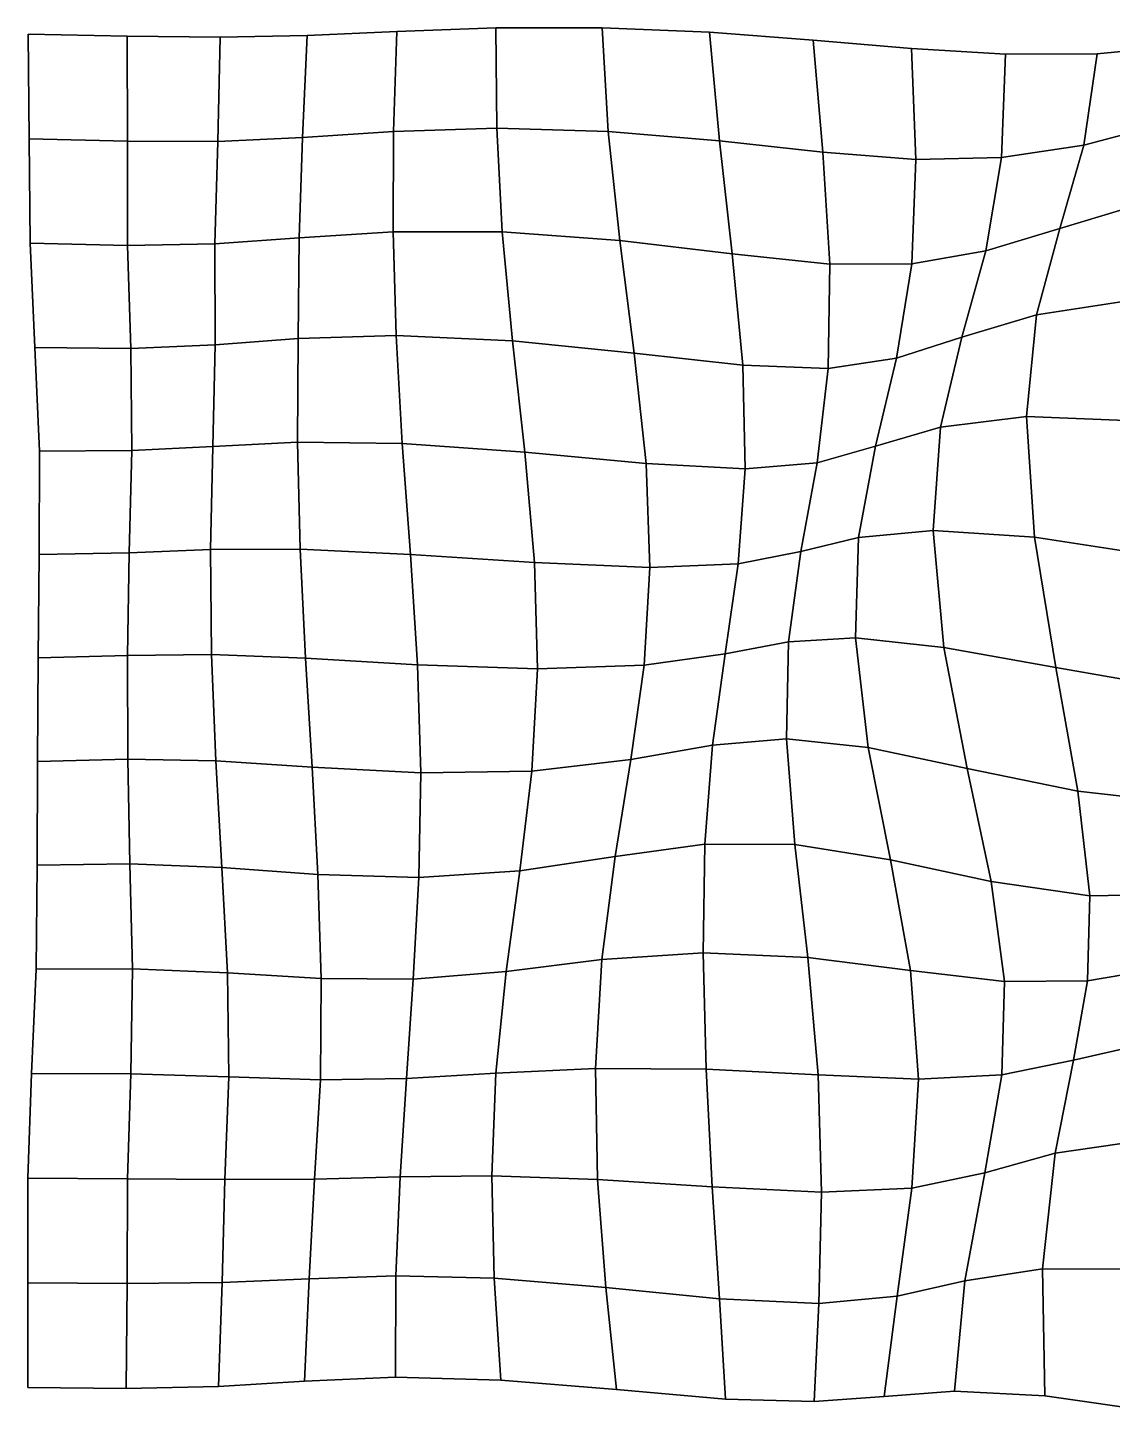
# Model space of a CAD drawing. Extents: x -160 to 227, y -137 to 133.
# Drawn here: x -160 to 36.4, y -130.7 to 120 of the extents above; entities that cross this region are included whole.
import ezdxf

# ---------------------------------------------------------------- set-up
doc = ezdxf.new("R2010")
doc.units = 0

msp = doc.modelspace()

# ---------------------------------------------------------------- linework, layer by layer
for points in [[(-159.768311, 99.90239, -1.334133), (-141.922684, 99.472153, -1.274683), (-142.030273, 118.506447, -1.326838), (-159.920563, 118.830193, -1.341558)], [(-159.768311, 99.90239, -1.334133), (-159.920563, 118.830193, -1.341558), (-142.030273, 118.506447, -1.326838), (-141.922684, 99.472153, -1.274683)], [(-141.922684, 99.472153, -1.274683), (-125.581535, 99.406418, -1.202821), (-125.175491, 118.273903, -1.287574), (-142.030273, 118.506447, -1.326838)], [(-141.922684, 99.472153, -1.274683), (-142.030273, 118.506447, -1.326838), (-125.175491, 118.273903, -1.287574), (-125.581535, 99.406418, -1.202821)], [(-125.581535, 99.406418, -1.202821), (-110.236069, 100.121735, -1.203302), (-109.403183, 118.580223, -1.269028), (-125.175491, 118.273903, -1.287574)], [(-125.581535, 99.406418, -1.202821), (-125.175491, 118.273903, -1.287574), (-109.403183, 118.580223, -1.269028), (-110.236069, 100.121735, -1.203302)], [(-110.236069, 100.121735, -1.203302), (-93.761566, 101.229286, -1.20524), (-93.167404, 119.342567, -1.205972), (-109.403183, 118.580223, -1.269028)], [(-110.236069, 100.121735, -1.203302), (-109.403183, 118.580223, -1.269028), (-93.167404, 119.342567, -1.205972), (-93.761566, 101.229286, -1.20524)], [(-93.761566, 101.229286, -1.20524), (-75.047897, 101.824593, -1.115384), (-75.203651, 120.007721, -1.022334), (-93.167404, 119.342567, -1.205972)], [(-93.761566, 101.229286, -1.20524), (-93.167404, 119.342567, -1.205972), (-75.203651, 120.007721, -1.022334), (-75.047897, 101.824593, -1.115384)], [(-75.047897, 101.824593, -1.115384), (-54.849899, 101.226746, -1.022789), (-55.980949, 120.013306, -0.807978), (-75.203651, 120.007721, -1.022334)], [(-75.047897, 101.824593, -1.115384), (-75.203651, 120.007721, -1.022334), (-55.980949, 120.013306, -0.807978), (-54.849899, 101.226746, -1.022789)], [(-54.849899, 101.226746, -1.022789), (-34.715576, 99.507713, -1.16793), (-36.521431, 119.175766, -0.815979), (-55.980949, 120.013306, -0.807978)], [(-54.849899, 101.226746, -1.022789), (-55.980949, 120.013306, -0.807978), (-36.521431, 119.175766, -0.815979), (-34.715576, 99.507713, -1.16793)], [(-34.715576, 99.507713, -1.16793), (-16.019905, 97.462959, -1.669501), (-17.739382, 117.745064, -1.228432), (-36.521431, 119.175766, -0.815979)], [(-34.715576, 99.507713, -1.16793), (-36.521431, 119.175766, -0.815979), (-17.739382, 117.745064, -1.228432), (-16.019905, 97.462959, -1.669501)], [(-16.019905, 97.462959, -1.669501), (0.854817, 96.167213, -2.32705), (0.042364, 116.227112, -1.936685), (-17.739382, 117.745064, -1.228432)], [(-16.019905, 97.462959, -1.669501), (-17.739382, 117.745064, -1.228432), (0.042364, 116.227112, -1.936685), (0.854817, 96.167213, -2.32705)], [(0.854817, 96.167213, -2.32705), (16.392061, 96.480682, -2.748104), (17.085659, 115.210808, -2.577905), (0.042364, 116.227112, -1.936685)], [(0.854817, 96.167213, -2.32705), (0.042364, 116.227112, -1.936685), (17.085659, 115.210808, -2.577905), (16.392061, 96.480682, -2.748104)], [(31.287018, 98.739143, -2.688573), (46.079754, 102.652824, -2.270343), (50.023449, 116.870583, -2.502774), (33.72036, 115.274559, -2.800153)], [(31.287018, 98.739143, -2.688573), (33.72036, 115.274559, -2.800153), (50.023449, 116.870583, -2.502774), (46.079754, 102.652824, -2.270343)], [(16.392061, 96.480682, -2.748104), (31.287018, 98.739143, -2.688573), (33.72036, 115.274559, -2.800153), (17.085659, 115.210808, -2.577905)], [(16.392061, 96.480682, -2.748104), (17.085659, 115.210808, -2.577905), (33.72036, 115.274559, -2.800153), (31.287018, 98.739143, -2.688573)], [(-110.87719, 81.975403, -1.190234), (-93.847183, 83.054573, -1.322868), (-93.761566, 101.229286, -1.20524), (-110.236069, 100.121735, -1.203302)], [(-110.87719, 81.975403, -1.190234), (-110.236069, 100.121735, -1.203302), (-93.761566, 101.229286, -1.20524), (-93.847183, 83.054573, -1.322868)], [(-93.847183, 83.054573, -1.322868), (-74.079643, 83.023277, -1.34954), (-75.047897, 101.824593, -1.115384), (-93.761566, 101.229286, -1.20524)], [(-93.847183, 83.054573, -1.322868), (-93.761566, 101.229286, -1.20524), (-75.047897, 101.824593, -1.115384), (-74.079643, 83.023277, -1.34954)], [(-74.079643, 83.023277, -1.34954), (-52.765381, 81.457611, -1.304199), (-54.849899, 101.226746, -1.022789), (-75.047897, 101.824593, -1.115384)], [(-74.079643, 83.023277, -1.34954), (-75.047897, 101.824593, -1.115384), (-54.849899, 101.226746, -1.022789), (-52.765381, 81.457611, -1.304199)], [(-52.765381, 81.457611, -1.304199), (-32.385799, 79.04921, -1.403138), (-34.715576, 99.507713, -1.16793), (-54.849899, 101.226746, -1.022789)], [(-52.765381, 81.457611, -1.304199), (-54.849899, 101.226746, -1.022789), (-34.715576, 99.507713, -1.16793), (-32.385799, 79.04921, -1.403138)], [(26.95998, 83.660721, -2.154732), (41.556717, 88.081772, -1.89178), (46.079754, 102.652824, -2.270343), (31.287018, 98.739143, -2.688573)], [(26.95998, 83.660721, -2.154732), (31.287018, 98.739143, -2.688573), (46.079754, 102.652824, -2.270343), (41.556717, 88.081772, -1.89178)], [(-159.589035, 80.980446, -1.319325), (-141.956955, 80.598091, -1.204953), (-141.922684, 99.472153, -1.274683), (-159.768311, 99.90239, -1.334133)], [(-159.589035, 80.980446, -1.319325), (-159.768311, 99.90239, -1.334133), (-141.922684, 99.472153, -1.274683), (-141.956955, 80.598091, -1.204953)], [(-141.956955, 80.598091, -1.204953), (-126.142838, 80.885422, -1.117054), (-125.581535, 99.406418, -1.202821), (-141.922684, 99.472153, -1.274683)], [(-141.956955, 80.598091, -1.204953), (-141.922684, 99.472153, -1.274683), (-125.581535, 99.406418, -1.202821), (-126.142838, 80.885422, -1.117054)], [(-126.142838, 80.885422, -1.117054), (-110.87719, 81.975403, -1.190234), (-110.236069, 100.121735, -1.203302), (-125.581535, 99.406418, -1.202821)], [(-126.142838, 80.885422, -1.117054), (-125.581535, 99.406418, -1.202821), (-110.236069, 100.121735, -1.203302), (-110.87719, 81.975403, -1.190234)], [(-32.385799, 79.04921, -1.403138), (-14.747416, 77.217361, -1.757167), (-16.019905, 97.462959, -1.669501), (-34.715576, 99.507713, -1.16793)], [(-32.385799, 79.04921, -1.403138), (-34.715576, 99.507713, -1.16793), (-16.019905, 97.462959, -1.669501), (-14.747416, 77.217361, -1.757167)], [(13.512235, 79.601738, -2.345896), (26.95998, 83.660721, -2.154732), (31.287018, 98.739143, -2.688573), (16.392061, 96.480682, -2.748104)], [(13.512235, 79.601738, -2.345896), (16.392061, 96.480682, -2.748104), (31.287018, 98.739143, -2.688573), (26.95998, 83.660721, -2.154732)], [(-14.747416, 77.217361, -1.757167), (0.120241, 77.252922, -2.179104), (0.854817, 96.167213, -2.32705), (-16.019905, 97.462959, -1.669501)], [(-14.747416, 77.217361, -1.757167), (-16.019905, 97.462959, -1.669501), (0.854817, 96.167213, -2.32705), (0.120241, 77.252922, -2.179104)], [(0.120241, 77.252922, -2.179104), (13.512235, 79.601738, -2.345896), (16.392061, 96.480682, -2.748104), (0.854817, 96.167213, -2.32705)], [(0.120241, 77.252922, -2.179104), (0.854817, 96.167213, -2.32705), (16.392061, 96.480682, -2.748104), (13.512235, 79.601738, -2.345896)], [(22.736555, 68.039574, -1.723551), (39.179333, 70.530174, -2.001351), (41.556717, 88.081772, -1.89178), (26.95998, 83.660721, -2.154732)], [(22.736555, 68.039574, -1.723551), (26.95998, 83.660721, -2.154732), (41.556717, 88.081772, -1.89178), (39.179333, 70.530174, -2.001351)], [(-111.008331, 63.715321, -1.24115), (-93.301514, 64.265999, -1.553807), (-93.847183, 83.054573, -1.322868), (-110.87719, 81.975403, -1.190234)], [(-111.008331, 63.715321, -1.24115), (-110.87719, 81.975403, -1.190234), (-93.847183, 83.054573, -1.322868), (-93.301514, 64.265999, -1.553807)], [(-93.301514, 64.265999, -1.553807), (-72.223602, 63.332367, -1.674785), (-74.079643, 83.023277, -1.34954), (-93.847183, 83.054573, -1.322868)], [(-93.301514, 64.265999, -1.553807), (-93.847183, 83.054573, -1.322868), (-74.079643, 83.023277, -1.34954), (-72.223602, 63.332367, -1.674785)], [(-72.223602, 63.332367, -1.674785), (-50.153202, 61.102112, -1.538213), (-52.765381, 81.457611, -1.304199), (-74.079643, 83.023277, -1.34954)], [(-72.223602, 63.332367, -1.674785), (-74.079643, 83.023277, -1.34954), (-52.765381, 81.457611, -1.304199), (-50.153202, 61.102112, -1.538213)], [(9.166033, 63.980366, -1.668864), (22.736555, 68.039574, -1.723551), (26.95998, 83.660721, -2.154732), (13.512235, 79.601738, -2.345896)], [(9.166033, 63.980366, -1.668864), (13.512235, 79.601738, -2.345896), (26.95998, 83.660721, -2.154732), (22.736555, 68.039574, -1.723551)], [(-158.740646, 62.117188, -1.298386), (-141.336472, 61.944843, -1.123086), (-141.956955, 80.598091, -1.204953), (-159.589035, 80.980446, -1.319325)], [(-158.740646, 62.117188, -1.298386), (-159.589035, 80.980446, -1.319325), (-141.956955, 80.598091, -1.204953), (-141.336472, 61.944843, -1.123086)], [(-141.336472, 61.944843, -1.123086), (-126.054993, 62.579529, -1.041104), (-126.142838, 80.885422, -1.117054), (-141.956955, 80.598091, -1.204953)], [(-141.336472, 61.944843, -1.123086), (-141.956955, 80.598091, -1.204953), (-126.142838, 80.885422, -1.117054), (-126.054993, 62.579529, -1.041104)], [(-126.054993, 62.579529, -1.041104), (-111.008331, 63.715321, -1.24115), (-110.87719, 81.975403, -1.190234), (-126.142838, 80.885422, -1.117054)], [(-126.054993, 62.579529, -1.041104), (-126.142838, 80.885422, -1.117054), (-110.87719, 81.975403, -1.190234), (-111.008331, 63.715321, -1.24115)], [(-50.153202, 61.102112, -1.538213), (-30.506186, 58.896584, -1.369754), (-32.385799, 79.04921, -1.403138), (-52.765381, 81.457611, -1.304199)], [(-50.153202, 61.102112, -1.538213), (-52.765381, 81.457611, -1.304199), (-32.385799, 79.04921, -1.403138), (-30.506186, 58.896584, -1.369754)], [(-30.506186, 58.896584, -1.369754), (-14.994325, 58.325172, -1.386832), (-14.747416, 77.217361, -1.757167), (-32.385799, 79.04921, -1.403138)], [(-30.506186, 58.896584, -1.369754), (-32.385799, 79.04921, -1.403138), (-14.747416, 77.217361, -1.757167), (-14.994325, 58.325172, -1.386832)], [(-2.627373, 60.200977, -1.549433), (9.166033, 63.980366, -1.668864), (13.512235, 79.601738, -2.345896), (0.120241, 77.252922, -2.179104)], [(-2.627373, 60.200977, -1.549433), (0.120241, 77.252922, -2.179104), (13.512235, 79.601738, -2.345896), (9.166033, 63.980366, -1.668864)], [(-14.994325, 58.325172, -1.386832), (-2.627373, 60.200977, -1.549433), (0.120241, 77.252922, -2.179104), (-14.747416, 77.217361, -1.757167)], [(-14.994325, 58.325172, -1.386832), (-14.747416, 77.217361, -1.757167), (0.120241, 77.252922, -2.179104), (-2.627373, 60.200977, -1.549433)], [(20.885347, 49.61227, -1.741624), (40.394958, 48.825047, -2.895871), (39.179333, 70.530174, -2.001351), (22.736555, 68.039574, -1.723551)], [(20.885347, 49.61227, -1.741624), (22.736555, 68.039574, -1.723551), (39.179333, 70.530174, -2.001351), (40.394958, 48.825047, -2.895871)], [(5.329648, 47.666889, -1.010599), (20.885347, 49.61227, -1.741624), (22.736555, 68.039574, -1.723551), (9.166033, 63.980366, -1.668864)], [(5.329648, 47.666889, -1.010599), (9.166033, 63.980366, -1.668864), (22.736555, 68.039574, -1.723551), (20.885347, 49.61227, -1.741624)], [(-126.485649, 44.21085, -0.976231), (-111.123291, 44.958694, -1.346231), (-111.008331, 63.715321, -1.24115), (-126.054993, 62.579529, -1.041104)], [(-126.485649, 44.21085, -0.976231), (-126.054993, 62.579529, -1.041104), (-111.008331, 63.715321, -1.24115), (-111.123291, 44.958694, -1.346231)], [(-111.123291, 44.958694, -1.346231), (-92.195831, 44.70332, -1.87152), (-93.301514, 64.265999, -1.553807), (-111.008331, 63.715321, -1.24115)], [(-111.123291, 44.958694, -1.346231), (-111.008331, 63.715321, -1.24115), (-93.301514, 64.265999, -1.553807), (-92.195831, 44.70332, -1.87152)], [(-92.195831, 44.70332, -1.87152), (-69.986687, 43.141651, -2.047118), (-72.223602, 63.332367, -1.674785), (-93.301514, 64.265999, -1.553807)], [(-92.195831, 44.70332, -1.87152), (-93.301514, 64.265999, -1.553807), (-72.223602, 63.332367, -1.674785), (-69.986687, 43.141651, -2.047118)], [(-69.986687, 43.141651, -2.047118), (-48.0224, 41.11533, -1.67533), (-50.153202, 61.102112, -1.538213), (-72.223602, 63.332367, -1.674785)], [(-69.986687, 43.141651, -2.047118), (-72.223602, 63.332367, -1.674785), (-50.153202, 61.102112, -1.538213), (-48.0224, 41.11533, -1.67533)], [(-6.473071, 44.235001, -0.613519), (5.329648, 47.666889, -1.010599), (9.166033, 63.980366, -1.668864), (-2.627373, 60.200977, -1.549433)], [(-6.473071, 44.235001, -0.613519), (-2.627373, 60.200977, -1.549433), (9.166033, 63.980366, -1.668864), (5.329648, 47.666889, -1.010599)], [(-157.898529, 43.333767, -1.273239), (-141.15242, 43.442207, -1.033985), (-141.336472, 61.944843, -1.123086), (-158.740646, 62.117188, -1.298386)], [(-157.898529, 43.333767, -1.273239), (-158.740646, 62.117188, -1.298386), (-141.336472, 61.944843, -1.123086), (-141.15242, 43.442207, -1.033985)], [(-141.15242, 43.442207, -1.033985), (-126.485649, 44.21085, -0.976231), (-126.054993, 62.579529, -1.041104), (-141.336472, 61.944843, -1.123086)], [(-141.15242, 43.442207, -1.033985), (-141.336472, 61.944843, -1.123086), (-126.054993, 62.579529, -1.041104), (-126.485649, 44.21085, -0.976231)], [(-48.0224, 41.11533, -1.67533), (-30.06665, 40.120743, -1.044614), (-30.506186, 58.896584, -1.369754), (-50.153202, 61.102112, -1.538213)], [(-48.0224, 41.11533, -1.67533), (-50.153202, 61.102112, -1.538213), (-30.506186, 58.896584, -1.369754), (-30.06665, 40.120743, -1.044614)], [(-17.0298, 41.228313, -0.612457), (-6.473071, 44.235001, -0.613519), (-2.627373, 60.200977, -1.549433), (-14.994325, 58.325172, -1.386832)], [(-17.0298, 41.228313, -0.612457), (-14.994325, 58.325172, -1.386832), (-2.627373, 60.200977, -1.549433), (-6.473071, 44.235001, -0.613519)], [(-30.06665, 40.120743, -1.044614), (-17.0298, 41.228313, -0.612457), (-14.994325, 58.325172, -1.386832), (-30.506186, 58.896584, -1.369754)], [(-30.06665, 40.120743, -1.044614), (-30.506186, 58.896584, -1.369754), (-14.994325, 58.325172, -1.386832), (-17.0298, 41.228313, -0.612457)], [(-9.521752, 27.729183, 0.521303), (4.012967, 28.956661, -0.370361), (5.329648, 47.666889, -1.010599), (-6.473071, 44.235001, -0.613519)], [(-9.521752, 27.729183, 0.521303), (-6.473071, 44.235001, -0.613519), (5.329648, 47.666889, -1.010599), (4.012967, 28.956661, -0.370361)], [(4.012967, 28.956661, -0.370361), (22.374928, 27.768957, -2.048017), (20.885347, 49.61227, -1.741624), (5.329648, 47.666889, -1.010599)], [(4.012967, 28.956661, -0.370361), (5.329648, 47.666889, -1.010599), (20.885347, 49.61227, -1.741624), (22.374928, 27.768957, -2.048017)], [(22.374928, 27.768957, -2.048017), (44.310085, 24.377064, -4.255695), (40.394958, 48.825047, -2.895871), (20.885347, 49.61227, -1.741624)], [(22.374928, 27.768957, -2.048017), (20.885347, 49.61227, -1.741624), (40.394958, 48.825047, -2.895871), (44.310085, 24.377064, -4.255695)], [(-157.935303, 24.611191, -1.248043), (-141.625687, 24.946808, -0.943052), (-141.15242, 43.442207, -1.033985), (-157.898529, 43.333767, -1.273239)], [(-157.935303, 24.611191, -1.248043), (-157.898529, 43.333767, -1.273239), (-141.15242, 43.442207, -1.033985), (-141.625687, 24.946808, -0.943052)], [(-141.625687, 24.946808, -0.943052), (-126.894501, 25.542427, -0.913051), (-126.485649, 44.21085, -0.976231), (-141.15242, 43.442207, -1.033985)], [(-141.625687, 24.946808, -0.943052), (-141.15242, 43.442207, -1.033985), (-126.485649, 44.21085, -0.976231), (-126.894501, 25.542427, -0.913051)], [(-126.894501, 25.542427, -0.913051), (-110.691437, 25.60383, -1.472604), (-111.123291, 44.958694, -1.346231), (-126.485649, 44.21085, -0.976231)], [(-126.894501, 25.542427, -0.913051), (-126.485649, 44.21085, -0.976231), (-111.123291, 44.958694, -1.346231), (-110.691437, 25.60383, -1.472604)], [(-110.691437, 25.60383, -1.472604), (-90.706047, 24.659384, -2.234192), (-92.195831, 44.70332, -1.87152), (-111.123291, 44.958694, -1.346231)], [(-110.691437, 25.60383, -1.472604), (-111.123291, 44.958694, -1.346231), (-92.195831, 44.70332, -1.87152), (-90.706047, 24.659384, -2.234192)], [(-90.706047, 24.659384, -2.234192), (-68.215981, 23.160984, -2.450966), (-69.986687, 43.141651, -2.047118), (-92.195831, 44.70332, -1.87152)], [(-90.706047, 24.659384, -2.234192), (-92.195831, 44.70332, -1.87152), (-69.986687, 43.141651, -2.047118), (-68.215981, 23.160984, -2.450966)], [(-68.215981, 23.160984, -2.450966), (-47.315334, 22.265722, -1.760124), (-48.0224, 41.11533, -1.67533), (-69.986687, 43.141651, -2.047118)], [(-68.215981, 23.160984, -2.450966), (-69.986687, 43.141651, -2.047118), (-48.0224, 41.11533, -1.67533), (-47.315334, 22.265722, -1.760124)], [(-19.94952, 25.171986, 0.422698), (-9.521752, 27.729183, 0.521303), (-6.473071, 44.235001, -0.613519), (-17.0298, 41.228313, -0.612457)], [(-19.94952, 25.171986, 0.422698), (-17.0298, 41.228313, -0.612457), (-6.473071, 44.235001, -0.613519), (-9.521752, 27.729183, 0.521303)], [(-47.315334, 22.265722, -1.760124), (-31.333755, 22.950788, -0.539154), (-30.06665, 40.120743, -1.044614), (-48.0224, 41.11533, -1.67533)], [(-47.315334, 22.265722, -1.760124), (-48.0224, 41.11533, -1.67533), (-30.06665, 40.120743, -1.044614), (-31.333755, 22.950788, -0.539154)], [(-31.333755, 22.950788, -0.539154), (-19.94952, 25.171986, 0.422698), (-17.0298, 41.228313, -0.612457), (-30.06665, 40.120743, -1.044614)], [(-31.333755, 22.950788, -0.539154), (-30.06665, 40.120743, -1.044614), (-17.0298, 41.228313, -0.612457), (-19.94952, 25.171986, 0.422698)], [(-22.200993, 8.842682, 1.513991), (-10.088667, 9.518948, 1.835633), (-9.521752, 27.729183, 0.521303), (-19.94952, 25.171986, 0.422698)], [(-22.200993, 8.842682, 1.513991), (-19.94952, 25.171986, 0.422698), (-9.521752, 27.729183, 0.521303), (-10.088667, 9.518948, 1.835633)], [(-10.088667, 9.518948, 1.835633), (5.93757, 7.800895, 0.547819), (4.012967, 28.956661, -0.370361), (-9.521752, 27.729183, 0.521303)], [(-10.088667, 9.518948, 1.835633), (-9.521752, 27.729183, 0.521303), (4.012967, 28.956661, -0.370361), (5.93757, 7.800895, 0.547819)], [(5.93757, 7.800895, 0.547819), (26.205853, 4.180824, -2.010366), (22.374928, 27.768957, -2.048017), (4.012967, 28.956661, -0.370361)], [(5.93757, 7.800895, 0.547819), (4.012967, 28.956661, -0.370361), (22.374928, 27.768957, -2.048017), (26.205853, 4.180824, -2.010366)], [(26.205853, 4.180824, -2.010366), (48.322903, 0.321813, -5.209226), (44.310085, 24.377064, -4.255695), (22.374928, 27.768957, -2.048017)], [(26.205853, 4.180824, -2.010366), (22.374928, 27.768957, -2.048017), (44.310085, 24.377064, -4.255695), (48.322903, 0.321813, -5.209226)], [(-141.918915, 6.331985, -0.855367), (-126.703468, 6.512343, -0.831016), (-126.894501, 25.542427, -0.913051), (-141.625687, 24.946808, -0.943052)], [(-141.918915, 6.331985, -0.855367), (-141.625687, 24.946808, -0.943052), (-126.894501, 25.542427, -0.913051), (-126.703468, 6.512343, -0.831016)], [(-126.703468, 6.512343, -0.831016), (-109.690033, 5.860128, -1.564247), (-110.691437, 25.60383, -1.472604), (-126.894501, 25.542427, -0.913051)], [(-126.703468, 6.512343, -0.831016), (-126.894501, 25.542427, -0.913051), (-110.691437, 25.60383, -1.472604), (-109.690033, 5.860128, -1.564247)], [(-109.690033, 5.860128, -1.564247), (-89.402336, 4.642911, -2.584203), (-90.706047, 24.659384, -2.234192), (-110.691437, 25.60383, -1.472604)], [(-109.690033, 5.860128, -1.564247), (-110.691437, 25.60383, -1.472604), (-90.706047, 24.659384, -2.234192), (-89.402336, 4.642911, -2.584203)], [(-33.661278, 6.666552, -0.078325), (-22.200993, 8.842682, 1.513991), (-19.94952, 25.171986, 0.422698), (-31.333755, 22.950788, -0.539154)], [(-33.661278, 6.666552, -0.078325), (-31.333755, 22.950788, -0.539154), (-19.94952, 25.171986, 0.422698), (-22.200993, 8.842682, 1.513991)], [(-158.100204, 5.906385, -1.228271), (-141.918915, 6.331985, -0.855367), (-141.625687, 24.946808, -0.943052), (-157.935303, 24.611191, -1.248043)], [(-158.100204, 5.906385, -1.228271), (-157.935303, 24.611191, -1.248043), (-141.625687, 24.946808, -0.943052), (-141.918915, 6.331985, -0.855367)], [(-89.402336, 4.642911, -2.584203), (-67.697609, 3.911408, -2.895813), (-68.215981, 23.160984, -2.450966), (-90.706047, 24.659384, -2.234192)], [(-89.402336, 4.642911, -2.584203), (-90.706047, 24.659384, -2.234192), (-68.215981, 23.160984, -2.450966), (-67.697609, 3.911408, -2.895813)], [(-67.697609, 3.911408, -2.895813), (-48.364445, 4.611046, -1.921445), (-47.315334, 22.265722, -1.760124), (-68.215981, 23.160984, -2.450966)], [(-67.697609, 3.911408, -2.895813), (-68.215981, 23.160984, -2.450966), (-47.315334, 22.265722, -1.760124), (-48.364445, 4.611046, -1.921445)], [(-48.364445, 4.611046, -1.921445), (-33.661278, 6.666552, -0.078325), (-31.333755, 22.950788, -0.539154), (-47.315334, 22.265722, -1.760124)], [(-48.364445, 4.611046, -1.921445), (-47.315334, 22.265722, -1.760124), (-31.333755, 22.950788, -0.539154), (-33.661278, 6.666552, -0.078325)], [(-35.961868, -9.916814, 0.027875), (-22.600327, -8.753306, 2.358019), (-22.200993, 8.842682, 1.513991), (-33.661278, 6.666552, -0.078325)], [(-35.961868, -9.916814, 0.027875), (-33.661278, 6.666552, -0.078325), (-22.200993, 8.842682, 1.513991), (-22.600327, -8.753306, 2.358019)], [(-22.600327, -8.753306, 2.358019), (-7.772014, -10.288344, 3.260174), (-10.088667, 9.518948, 1.835633), (-22.200993, 8.842682, 1.513991)], [(-22.600327, -8.753306, 2.358019), (-22.200993, 8.842682, 1.513991), (-10.088667, 9.518948, 1.835633), (-7.772014, -10.288344, 3.260174)], [(-7.772014, -10.288344, 3.260174), (10.127768, -14.092366, 2.089138), (5.93757, 7.800895, 0.547819), (-10.088667, 9.518948, 1.835633)], [(-7.772014, -10.288344, 3.260174), (-10.088667, 9.518948, 1.835633), (5.93757, 7.800895, 0.547819), (10.127768, -14.092366, 2.089138)], [(10.127768, -14.092366, 2.089138), (30.200499, -18.227108, -0.841007), (26.205853, 4.180824, -2.010366), (5.93757, 7.800895, 0.547819)], [(10.127768, -14.092366, 2.089138), (5.93757, 7.800895, 0.547819), (26.205853, 4.180824, -2.010366), (30.200499, -18.227108, -0.841007)], [(-158.242218, -12.824802, -1.220534), (-141.872925, -12.452968, -0.778892), (-141.918915, 6.331985, -0.855367), (-158.100204, 5.906385, -1.228271)], [(-158.242218, -12.824802, -1.220534), (-158.100204, 5.906385, -1.228271), (-141.918915, 6.331985, -0.855367), (-141.872925, -12.452968, -0.778892)], [(-141.872925, -12.452968, -0.778892), (-125.943634, -12.753773, -0.707134), (-126.703468, 6.512343, -0.831016), (-141.918915, 6.331985, -0.855367)], [(-141.872925, -12.452968, -0.778892), (-141.918915, 6.331985, -0.855367), (-126.703468, 6.512343, -0.831016), (-125.943634, -12.753773, -0.707134)], [(-125.943634, -12.753773, -0.707134), (-108.488892, -13.893997, -1.54982), (-109.690033, 5.860128, -1.564247), (-126.703468, 6.512343, -0.831016)], [(-125.943634, -12.753773, -0.707134), (-126.703468, 6.512343, -0.831016), (-109.690033, 5.860128, -1.564247), (-108.488892, -13.893997, -1.54982)], [(-108.488892, -13.893997, -1.54982), (-88.83828, -14.926483, -2.840883), (-89.402336, 4.642911, -2.584203), (-109.690033, 5.860128, -1.564247)], [(-108.488892, -13.893997, -1.54982), (-109.690033, 5.860128, -1.564247), (-89.402336, 4.642911, -2.584203), (-88.83828, -14.926483, -2.840883)], [(-50.765198, -12.508756, -2.324278), (-35.961868, -9.916814, 0.027875), (-33.661278, 6.666552, -0.078325), (-48.364445, 4.611046, -1.921445)], [(-50.765198, -12.508756, -2.324278), (-48.364445, 4.611046, -1.921445), (-33.661278, 6.666552, -0.078325), (-35.961868, -9.916814, 0.027875)], [(-88.83828, -14.926483, -2.840883), (-68.717934, -14.573297, -3.383733), (-67.697609, 3.911408, -2.895813), (-89.402336, 4.642911, -2.584203)], [(-88.83828, -14.926483, -2.840883), (-89.402336, 4.642911, -2.584203), (-67.697609, 3.911408, -2.895813), (-68.717934, -14.573297, -3.383733)], [(-68.717934, -14.573297, -3.383733), (-50.765198, -12.508756, -2.324278), (-48.364445, 4.611046, -1.921445), (-67.697609, 3.911408, -2.895813)], [(-68.717934, -14.573297, -3.383733), (-67.697609, 3.911408, -2.895813), (-48.364445, 4.611046, -1.921445), (-50.765198, -12.508756, -2.324278)], [(30.200499, -18.227108, -0.841007), (50.035851, -20.462162, -4.663054), (48.322903, 0.321813, -5.209226), (26.205853, 4.180824, -2.010366)], [(30.200499, -18.227108, -0.841007), (26.205853, 4.180824, -2.010366), (48.322903, 0.321813, -5.209226), (50.035851, -20.462162, -4.663054)], [(-53.630291, -30.046734, -3.070863), (-37.382504, -27.82188, -0.533244), (-35.961868, -9.916814, 0.027875), (-50.765198, -12.508756, -2.324278)], [(-53.630291, -30.046734, -3.070863), (-50.765198, -12.508756, -2.324278), (-35.961868, -9.916814, 0.027875), (-37.382504, -27.82188, -0.533244)], [(-37.382504, -27.82188, -0.533244), (-21.090284, -27.897703, 2.518492), (-22.600327, -8.753306, 2.358019), (-35.961868, -9.916814, 0.027875)], [(-37.382504, -27.82188, -0.533244), (-35.961868, -9.916814, 0.027875), (-22.600327, -8.753306, 2.358019), (-21.090284, -27.897703, 2.518492)], [(-21.090284, -27.897703, 2.518492), (-3.744879, -30.662256, 4.436426), (-7.772014, -10.288344, 3.260174), (-22.600327, -8.753306, 2.358019)], [(-21.090284, -27.897703, 2.518492), (-22.600327, -8.753306, 2.358019), (-7.772014, -10.288344, 3.260174), (-3.744879, -30.662256, 4.436426)], [(-158.326965, -31.611017, -1.232101), (-141.515045, -31.378571, -0.72888), (-141.872925, -12.452968, -0.778892), (-158.242218, -12.824802, -1.220534)], [(-158.326965, -31.611017, -1.232101), (-158.242218, -12.824802, -1.220534), (-141.872925, -12.452968, -0.778892), (-141.515045, -31.378571, -0.72888)], [(-141.515045, -31.378571, -0.72888), (-124.860725, -32.029667, -0.53133), (-125.943634, -12.753773, -0.707134), (-141.872925, -12.452968, -0.778892)], [(-141.515045, -31.378571, -0.72888), (-141.872925, -12.452968, -0.778892), (-125.943634, -12.753773, -0.707134), (-124.860725, -32.029667, -0.53133)], [(-70.899429, -32.674633, -3.85369), (-53.630291, -30.046734, -3.070863), (-50.765198, -12.508756, -2.324278), (-68.717934, -14.573297, -3.383733)], [(-70.899429, -32.674633, -3.85369), (-68.717934, -14.573297, -3.383733), (-50.765198, -12.508756, -2.324278), (-53.630291, -30.046734, -3.070863)], [(-3.744879, -30.662256, 4.436426), (14.495495, -34.560085, 4.187672), (10.127768, -14.092366, 2.089138), (-7.772014, -10.288344, 3.260174)], [(-3.744879, -30.662256, 4.436426), (-7.772014, -10.288344, 3.260174), (10.127768, -14.092366, 2.089138), (14.495495, -34.560085, 4.187672)], [(-124.860725, -32.029667, -0.53133), (-107.471001, -33.299725, -1.360373), (-108.488892, -13.893997, -1.54982), (-125.943634, -12.753773, -0.707134)], [(-124.860725, -32.029667, -0.53133), (-125.943634, -12.753773, -0.707134), (-108.488892, -13.893997, -1.54982), (-107.471001, -33.299725, -1.360373)], [(-107.471001, -33.299725, -1.360373), (-89.185982, -33.881535, -2.894387), (-88.83828, -14.926483, -2.840883), (-108.488892, -13.893997, -1.54982)], [(-107.471001, -33.299725, -1.360373), (-108.488892, -13.893997, -1.54982), (-88.83828, -14.926483, -2.840883), (-89.185982, -33.881535, -2.894387)], [(-89.185982, -33.881535, -2.894387), (-70.899429, -32.674633, -3.85369), (-68.717934, -14.573297, -3.383733), (-88.83828, -14.926483, -2.840883)], [(-89.185982, -33.881535, -2.894387), (-88.83828, -14.926483, -2.840883), (-68.717934, -14.573297, -3.383733), (-70.899429, -32.674633, -3.85369)], [(14.495495, -34.560085, 4.187672), (32.392254, -37.162746, 1.80361), (30.200499, -18.227108, -0.841007), (10.127768, -14.092366, 2.089138)], [(14.495495, -34.560085, 4.187672), (10.127768, -14.092366, 2.089138), (30.200499, -18.227108, -0.841007), (32.392254, -37.162746, 1.80361)], [(32.392254, -37.162746, 1.80361), (48.832886, -36.874943, -1.882475), (50.035851, -20.462162, -4.663054), (30.200499, -18.227108, -0.841007)], [(32.392254, -37.162746, 1.80361), (30.200499, -18.227108, -0.841007), (50.035851, -20.462162, -4.663054), (48.832886, -36.874943, -1.882475)], [(-73.382187, -50.852448, -4.135936), (-55.99427, -48.683384, -4.071133), (-53.630291, -30.046734, -3.070863), (-70.899429, -32.674633, -3.85369)], [(-73.382187, -50.852448, -4.135936), (-70.899429, -32.674633, -3.85369), (-53.630291, -30.046734, -3.070863), (-55.99427, -48.683384, -4.071133)], [(-55.99427, -48.683384, -4.071133), (-37.679642, -47.476414, -1.900354), (-37.382504, -27.82188, -0.533244), (-53.630291, -30.046734, -3.070863)], [(-55.99427, -48.683384, -4.071133), (-53.630291, -30.046734, -3.070863), (-37.382504, -27.82188, -0.533244), (-37.679642, -47.476414, -1.900354)], [(-37.679642, -47.476414, -1.900354), (-18.712217, -48.340771, 1.548783), (-21.090284, -27.897703, 2.518492), (-37.382504, -27.82188, -0.533244)], [(-37.679642, -47.476414, -1.900354), (-37.382504, -27.82188, -0.533244), (-21.090284, -27.897703, 2.518492), (-18.712217, -48.340771, 1.548783)], [(-18.712217, -48.340771, 1.548783), (-0.099293, -50.708176, 4.658086), (-3.744879, -30.662256, 4.436426), (-21.090284, -27.897703, 2.518492)], [(-18.712217, -48.340771, 1.548783), (-21.090284, -27.897703, 2.518492), (-3.744879, -30.662256, 4.436426), (-0.099293, -50.708176, 4.658086)], [(-158.467728, -50.46048, -1.269124), (-141.061569, -50.37524, -0.730696), (-141.515045, -31.378571, -0.72888), (-158.326965, -31.611017, -1.232101)], [(-158.467728, -50.46048, -1.269124), (-158.326965, -31.611017, -1.232101), (-141.515045, -31.378571, -0.72888), (-141.061569, -50.37524, -0.730696)], [(-141.061569, -50.37524, -0.730696), (-123.824921, -51.113445, -0.325761), (-124.860725, -32.029667, -0.53133), (-141.515045, -31.378571, -0.72888)], [(-141.061569, -50.37524, -0.730696), (-141.515045, -31.378571, -0.72888), (-124.860725, -32.029667, -0.53133), (-123.824921, -51.113445, -0.325761)], [(-123.824921, -51.113445, -0.325761), (-106.885193, -52.154488, -0.962032), (-107.471001, -33.299725, -1.360373), (-124.860725, -32.029667, -0.53133)], [(-123.824921, -51.113445, -0.325761), (-124.860725, -32.029667, -0.53133), (-107.471001, -33.299725, -1.360373), (-106.885193, -52.154488, -0.962032)], [(-0.099293, -50.708176, 4.658086), (16.948034, -52.684952, 6.036362), (14.495495, -34.560085, 4.187672), (-3.744879, -30.662256, 4.436426)], [(-0.099293, -50.708176, 4.658086), (-3.744879, -30.662256, 4.436426), (14.495495, -34.560085, 4.187672), (16.948034, -52.684952, 6.036362)], [(-106.885193, -52.154488, -0.962032), (-90.179184, -52.277851, -2.621583), (-89.185982, -33.881535, -2.894387), (-107.471001, -33.299725, -1.360373)], [(-106.885193, -52.154488, -0.962032), (-107.471001, -33.299725, -1.360373), (-89.185982, -33.881535, -2.894387), (-90.179184, -52.277851, -2.621583)], [(-90.179184, -52.277851, -2.621583), (-73.382187, -50.852448, -4.135936), (-70.899429, -32.674633, -3.85369), (-89.185982, -33.881535, -2.894387)], [(-90.179184, -52.277851, -2.621583), (-89.185982, -33.881535, -2.894387), (-70.899429, -32.674633, -3.85369), (-73.382187, -50.852448, -4.135936)], [(16.948034, -52.684952, 6.036362), (31.966314, -52.563171, 5.212761), (32.392254, -37.162746, 1.80361), (14.495495, -34.560085, 4.187672)], [(16.948034, -52.684952, 6.036362), (14.495495, -34.560085, 4.187672), (32.392254, -37.162746, 1.80361), (31.966314, -52.563171, 5.212761)], [(31.966314, -52.563171, 5.212761), (45.854305, -50.217159, 2.654387), (48.832886, -36.874943, -1.882475), (32.392254, -37.162746, 1.80361)], [(31.966314, -52.563171, 5.212761), (32.392254, -37.162746, 1.80361), (48.832886, -36.874943, -1.882475), (45.854305, -50.217159, 2.654387)], [(-57.1427, -68.417046, -4.962658), (-37.100674, -68.529312, -3.818428), (-37.679642, -47.476414, -1.900354), (-55.99427, -48.683384, -4.071133)], [(-57.1427, -68.417046, -4.962658), (-55.99427, -48.683384, -4.071133), (-37.679642, -47.476414, -1.900354), (-37.100674, -68.529312, -3.818428)], [(-37.100674, -68.529312, -3.818428), (-16.840523, -69.585487, -0.67431), (-18.712217, -48.340771, 1.548783), (-37.679642, -47.476414, -1.900354)], [(-37.100674, -68.529312, -3.818428), (-37.679642, -47.476414, -1.900354), (-18.712217, -48.340771, 1.548783), (-16.840523, -69.585487, -0.67431)], [(-75.240128, -69.306068, -3.97325), (-57.1427, -68.417046, -4.962658), (-55.99427, -48.683384, -4.071133), (-73.382187, -50.852448, -4.135936)], [(-75.240128, -69.306068, -3.97325), (-73.382187, -50.852448, -4.135936), (-55.99427, -48.683384, -4.071133), (-57.1427, -68.417046, -4.962658)], [(-16.840523, -69.585487, -0.67431), (1.355583, -70.381058, 3.224803), (-0.099293, -50.708176, 4.658086), (-18.712217, -48.340771, 1.548783)], [(-16.840523, -69.585487, -0.67431), (-18.712217, -48.340771, 1.548783), (-0.099293, -50.708176, 4.658086), (1.355583, -70.381058, 3.224803)], [(-159.34407, -69.364517, -1.333049), (-141.355453, -69.384361, -0.815906), (-141.061569, -50.37524, -0.730696), (-158.467728, -50.46048, -1.269124)], [(-159.34407, -69.364517, -1.333049), (-158.467728, -50.46048, -1.269124), (-141.061569, -50.37524, -0.730696), (-141.355453, -69.384361, -0.815906)], [(-141.355453, -69.384361, -0.815906), (-123.589455, -69.928185, -0.157741), (-123.824921, -51.113445, -0.325761), (-141.061569, -50.37524, -0.730696)], [(-141.355453, -69.384361, -0.815906), (-141.061569, -50.37524, -0.730696), (-123.824921, -51.113445, -0.325761), (-123.589455, -69.928185, -0.157741)], [(-123.589455, -69.928185, -0.157741), (-107.014046, -70.469604, -0.398507), (-106.885193, -52.154488, -0.962032), (-123.824921, -51.113445, -0.325761)], [(-123.589455, -69.928185, -0.157741), (-123.824921, -51.113445, -0.325761), (-106.885193, -52.154488, -0.962032), (-107.014046, -70.469604, -0.398507)], [(-107.014046, -70.469604, -0.398507), (-91.387383, -70.274773, -1.943233), (-90.179184, -52.277851, -2.621583), (-106.885193, -52.154488, -0.962032)], [(-107.014046, -70.469604, -0.398507), (-106.885193, -52.154488, -0.962032), (-90.179184, -52.277851, -2.621583), (-91.387383, -70.274773, -1.943233)], [(-91.387383, -70.274773, -1.943233), (-75.240128, -69.306068, -3.97325), (-73.382187, -50.852448, -4.135936), (-90.179184, -52.277851, -2.621583)], [(-91.387383, -70.274773, -1.943233), (-90.179184, -52.277851, -2.621583), (-73.382187, -50.852448, -4.135936), (-75.240128, -69.306068, -3.97325)], [(1.355583, -70.381058, 3.224803), (16.405411, -69.560196, 6.328204), (16.948034, -52.684952, 6.036362), (-0.099293, -50.708176, 4.658086)], [(1.355583, -70.381058, 3.224803), (-0.099293, -50.708176, 4.658086), (16.948034, -52.684952, 6.036362), (16.405411, -69.560196, 6.328204)], [(16.405411, -69.560196, 6.328204), (29.391586, -66.922447, 7.614332), (31.966314, -52.563171, 5.212761), (16.948034, -52.684952, 6.036362)], [(16.405411, -69.560196, 6.328204), (16.948034, -52.684952, 6.036362), (31.966314, -52.563171, 5.212761), (29.391586, -66.922447, 7.614332)], [(29.391586, -66.922447, 7.614332), (42.944412, -63.838226, 6.949867), (45.854305, -50.217159, 2.654387), (31.966314, -52.563171, 5.212761)], [(29.391586, -66.922447, 7.614332), (31.966314, -52.563171, 5.212761), (45.854305, -50.217159, 2.654387), (42.944412, -63.838226, 6.949867)], [(26.068249, -83.746956, 7.198287), (41.508942, -81.524849, 8.491797), (42.944412, -63.838226, 6.949867), (29.391586, -66.922447, 7.614332)], [(26.068249, -83.746956, 7.198287), (29.391586, -66.922447, 7.614332), (42.944412, -63.838226, 6.949867), (41.508942, -81.524849, 8.491797)], [(13.366243, -87.308456, 4.160442), (26.068249, -83.746956, 7.198287), (29.391586, -66.922447, 7.614332), (16.405411, -69.560196, 6.328204)], [(13.366243, -87.308456, 4.160442), (16.405411, -69.560196, 6.328204), (29.391586, -66.922447, 7.614332), (26.068249, -83.746956, 7.198287)], [(-160.023804, -88.303131, -1.416588), (-141.952316, -88.385483, -1.00781), (-141.355453, -69.384361, -0.815906), (-159.34407, -69.364517, -1.333049)], [(-160.023804, -88.303131, -1.416588), (-159.34407, -69.364517, -1.333049), (-141.355453, -69.384361, -0.815906), (-141.952316, -88.385483, -1.00781)], [(-141.952316, -88.385483, -1.00781), (-124.321426, -88.55513, -0.130443), (-123.589455, -69.928185, -0.157741), (-141.355453, -69.384361, -0.815906)], [(-141.952316, -88.385483, -1.00781), (-141.355453, -69.384361, -0.815906), (-123.589455, -69.928185, -0.157741), (-124.321426, -88.55513, -0.130443)], [(-124.321426, -88.55513, -0.130443), (-108.082153, -88.46669, 0.179989), (-107.014046, -70.469604, -0.398507), (-123.589455, -69.928185, -0.157741)], [(-124.321426, -88.55513, -0.130443), (-123.589455, -69.928185, -0.157741), (-107.014046, -70.469604, -0.398507), (-108.082153, -88.46669, 0.179989)], [(-92.577171, -88.072876, -0.91461), (-75.948524, -87.891624, -3.151246), (-75.240128, -69.306068, -3.97325), (-91.387383, -70.274773, -1.943233)], [(-92.577171, -88.072876, -0.91461), (-91.387383, -70.274773, -1.943233), (-75.240128, -69.306068, -3.97325), (-75.948524, -87.891624, -3.151246)], [(-75.948524, -87.891624, -3.151246), (-56.817936, -88.535538, -5.196986), (-57.1427, -68.417046, -4.962658), (-75.240128, -69.306068, -3.97325)], [(-75.948524, -87.891624, -3.151246), (-75.240128, -69.306068, -3.97325), (-57.1427, -68.417046, -4.962658), (-56.817936, -88.535538, -5.196986)], [(-56.817936, -88.535538, -5.196986), (-36.016991, -89.89135, -5.558274), (-37.100674, -68.529312, -3.818428), (-57.1427, -68.417046, -4.962658)], [(-56.817936, -88.535538, -5.196986), (-57.1427, -68.417046, -4.962658), (-37.100674, -68.529312, -3.818428), (-36.016991, -89.89135, -5.558274)], [(-36.016991, -89.89135, -5.558274), (-16.250088, -90.856331, -3.595628), (-16.840523, -69.585487, -0.67431), (-37.100674, -68.529312, -3.818428)], [(-36.016991, -89.89135, -5.558274), (-37.100674, -68.529312, -3.818428), (-16.840523, -69.585487, -0.67431), (-16.250088, -90.856331, -3.595628)], [(-16.250088, -90.856331, -3.595628), (0.160698, -90.101257, 0.105074), (1.355583, -70.381058, 3.224803), (-16.840523, -69.585487, -0.67431)], [(-16.250088, -90.856331, -3.595628), (-16.840523, -69.585487, -0.67431), (1.355583, -70.381058, 3.224803), (0.160698, -90.101257, 0.105074)], [(0.160698, -90.101257, 0.105074), (13.366243, -87.308456, 4.160442), (16.405411, -69.560196, 6.328204), (1.355583, -70.381058, 3.224803)], [(0.160698, -90.101257, 0.105074), (1.355583, -70.381058, 3.224803), (16.405411, -69.560196, 6.328204), (13.366243, -87.308456, 4.160442)], [(-108.082153, -88.46669, 0.179989), (-92.577171, -88.072876, -0.91461), (-91.387383, -70.274773, -1.943233), (-107.014046, -70.469604, -0.398507)], [(-108.082153, -88.46669, 0.179989), (-107.014046, -70.469604, -0.398507), (-91.387383, -70.274773, -1.943233), (-92.577171, -88.072876, -0.91461)], [(23.814943, -104.702148, 3.620373), (42.155094, -104.768738, 6.116974), (41.508942, -81.524849, 8.491797), (26.068249, -83.746956, 7.198287)], [(23.814943, -104.702148, 3.620373), (26.068249, -83.746956, 7.198287), (41.508942, -81.524849, 8.491797), (42.155094, -104.768738, 6.116974)], [(9.740719, -106.909164, 0.020887), (23.814943, -104.702148, 3.620373), (26.068249, -83.746956, 7.198287), (13.366243, -87.308456, 4.160442)], [(9.740719, -106.909164, 0.020887), (13.366243, -87.308456, 4.160442), (26.068249, -83.746956, 7.198287), (23.814943, -104.702148, 3.620373)], [(-2.547851, -109.660614, -3.629773), (9.740719, -106.909164, 0.020887), (13.366243, -87.308456, 4.160442), (0.160698, -90.101257, 0.105074)], [(-2.547851, -109.660614, -3.629773), (0.160698, -90.101257, 0.105074), (13.366243, -87.308456, 4.160442), (9.740719, -106.909164, 0.020887)], [(-160.029358, -107.248497, -1.501796), (-142.003464, -107.384254, -1.300419), (-141.952316, -88.385483, -1.00781), (-160.023804, -88.303131, -1.416588)], [(-160.029358, -107.248497, -1.501796), (-160.023804, -88.303131, -1.416588), (-141.952316, -88.385483, -1.00781), (-142.003464, -107.384254, -1.300419)], [(-142.003464, -107.384254, -1.300419), (-124.788643, -107.184151, -0.343931), (-124.321426, -88.55513, -0.130443), (-141.952316, -88.385483, -1.00781)], [(-142.003464, -107.384254, -1.300419), (-141.952316, -88.385483, -1.00781), (-124.321426, -88.55513, -0.130443), (-124.788643, -107.184151, -0.343931)], [(-124.788643, -107.184151, -0.343931), (-109.045982, -106.522583, 0.533917), (-108.082153, -88.46669, 0.179989), (-124.321426, -88.55513, -0.130443)], [(-124.788643, -107.184151, -0.343931), (-124.321426, -88.55513, -0.130443), (-108.082153, -88.46669, 0.179989), (-109.045982, -106.522583, 0.533917)], [(-109.045982, -106.522583, 0.533917), (-93.313469, -105.95903, 0.203968), (-92.577171, -88.072876, -0.91461), (-108.082153, -88.46669, 0.179989)], [(-109.045982, -106.522583, 0.533917), (-108.082153, -88.46669, 0.179989), (-92.577171, -88.072876, -0.91461), (-93.313469, -105.95903, 0.203968)], [(-93.313469, -105.95903, 0.203968), (-75.513527, -106.38063, -1.701679), (-75.948524, -87.891624, -3.151246), (-92.577171, -88.072876, -0.91461)], [(-93.313469, -105.95903, 0.203968), (-92.577171, -88.072876, -0.91461), (-75.948524, -87.891624, -3.151246), (-75.513527, -106.38063, -1.701679)], [(-75.513527, -106.38063, -1.701679), (-55.307377, -108.070778, -4.341187), (-56.817936, -88.535538, -5.196986), (-75.948524, -87.891624, -3.151246)], [(-75.513527, -106.38063, -1.701679), (-75.948524, -87.891624, -3.151246), (-56.817936, -88.535538, -5.196986), (-55.307377, -108.070778, -4.341187)], [(-55.307377, -108.070778, -4.341187), (-34.727837, -110.1269, -6.177524), (-36.016991, -89.89135, -5.558274), (-56.817936, -88.535538, -5.196986)], [(-55.307377, -108.070778, -4.341187), (-56.817936, -88.535538, -5.196986), (-36.016991, -89.89135, -5.558274), (-34.727837, -110.1269, -6.177524)], [(-34.727837, -110.1269, -6.177524), (-16.733889, -110.967766, -5.993946), (-16.250088, -90.856331, -3.595628), (-36.016991, -89.89135, -5.558274)], [(-34.727837, -110.1269, -6.177524), (-36.016991, -89.89135, -5.558274), (-16.250088, -90.856331, -3.595628), (-16.733889, -110.967766, -5.993946)], [(-16.733889, -110.967766, -5.993946), (-2.547851, -109.660614, -3.629773), (0.160698, -90.101257, 0.105074), (-16.250088, -90.856331, -3.595628)], [(-16.733889, -110.967766, -5.993946), (-16.250088, -90.856331, -3.595628), (0.160698, -90.101257, 0.105074), (-2.547851, -109.660614, -3.629773)], [(7.847396, -126.886368, -4.155762), (24.211044, -127.689659, -1.384618), (23.814943, -104.702148, 3.620373), (9.740719, -106.909164, 0.020887)], [(7.847396, -126.886368, -4.155762), (9.740719, -106.909164, 0.020887), (23.814943, -104.702148, 3.620373), (24.211044, -127.689659, -1.384618)], [(24.211044, -127.689659, -1.384618), (44.892422, -130.685913, 1.152173), (42.155094, -104.768738, 6.116974), (23.814943, -104.702148, 3.620373)], [(24.211044, -127.689659, -1.384618), (23.814943, -104.702148, 3.620373), (42.155094, -104.768738, 6.116974), (44.892422, -130.685913, 1.152173)], [(-159.986069, -126.164902, -1.560142), (-142.202301, -126.366081, -1.636452), (-142.003464, -107.384254, -1.300419), (-160.029358, -107.248497, -1.501796)], [(-159.986069, -126.164902, -1.560142), (-160.029358, -107.248497, -1.501796), (-142.003464, -107.384254, -1.300419), (-142.202301, -126.366081, -1.636452)], [(-142.202301, -126.366081, -1.636452), (-125.485611, -125.983635, -0.825409), (-124.788643, -107.184151, -0.343931), (-142.003464, -107.384254, -1.300419)], [(-142.202301, -126.366081, -1.636452), (-142.003464, -107.384254, -1.300419), (-124.788643, -107.184151, -0.343931), (-125.485611, -125.983635, -0.825409)], [(-125.485611, -125.983635, -0.825409), (-109.86351, -125.027756, 0.429875), (-109.045982, -106.522583, 0.533917), (-124.788643, -107.184151, -0.343931)], [(-125.485611, -125.983635, -0.825409), (-124.788643, -107.184151, -0.343931), (-109.045982, -106.522583, 0.533917), (-109.86351, -125.027756, 0.429875)], [(-109.86351, -125.027756, 0.429875), (-93.413834, -124.342346, 0.983291), (-93.313469, -105.95903, 0.203968), (-109.045982, -106.522583, 0.533917)], [(-109.86351, -125.027756, 0.429875), (-109.045982, -106.522583, 0.533917), (-93.313469, -105.95903, 0.203968), (-93.413834, -124.342346, 0.983291)], [(-93.413834, -124.342346, 0.983291), (-74.33004, -124.858734, -0.038061), (-75.513527, -106.38063, -1.701679), (-93.313469, -105.95903, 0.203968)], [(-93.413834, -124.342346, 0.983291), (-93.313469, -105.95903, 0.203968), (-75.513527, -106.38063, -1.701679), (-74.33004, -124.858734, -0.038061)], [(-74.33004, -124.858734, -0.038061), (-53.37587, -126.562752, -2.456514), (-55.307377, -108.070778, -4.341187), (-75.513527, -106.38063, -1.701679)], [(-74.33004, -124.858734, -0.038061), (-75.513527, -106.38063, -1.701679), (-55.307377, -108.070778, -4.341187), (-53.37587, -126.562752, -2.456514)], [(-4.89104, -127.82737, -6.195395), (7.847396, -126.886368, -4.155762), (9.740719, -106.909164, 0.020887), (-2.547851, -109.660614, -3.629773)], [(-4.89104, -127.82737, -6.195395), (-2.547851, -109.660614, -3.629773), (9.740719, -106.909164, 0.020887), (7.847396, -126.886368, -4.155762)], [(-53.37587, -126.562752, -2.456514), (-33.601032, -128.296829, -5.101346), (-34.727837, -110.1269, -6.177524), (-55.307377, -108.070778, -4.341187)], [(-53.37587, -126.562752, -2.456514), (-55.307377, -108.070778, -4.341187), (-34.727837, -110.1269, -6.177524), (-33.601032, -128.296829, -5.101346)], [(-33.601032, -128.296829, -5.101346), (-17.579744, -128.759109, -6.592153), (-16.733889, -110.967766, -5.993946), (-34.727837, -110.1269, -6.177524)], [(-33.601032, -128.296829, -5.101346), (-34.727837, -110.1269, -6.177524), (-16.733889, -110.967766, -5.993946), (-17.579744, -128.759109, -6.592153)], [(-17.579744, -128.759109, -6.592153), (-4.89104, -127.82737, -6.195395), (-2.547851, -109.660614, -3.629773), (-16.733889, -110.967766, -5.993946)], [(-17.579744, -128.759109, -6.592153), (-16.733889, -110.967766, -5.993946), (-2.547851, -109.660614, -3.629773), (-4.89104, -127.82737, -6.195395)]]:
    msp.add_3dface(points)

doc.saveas('drawing.dxf')
